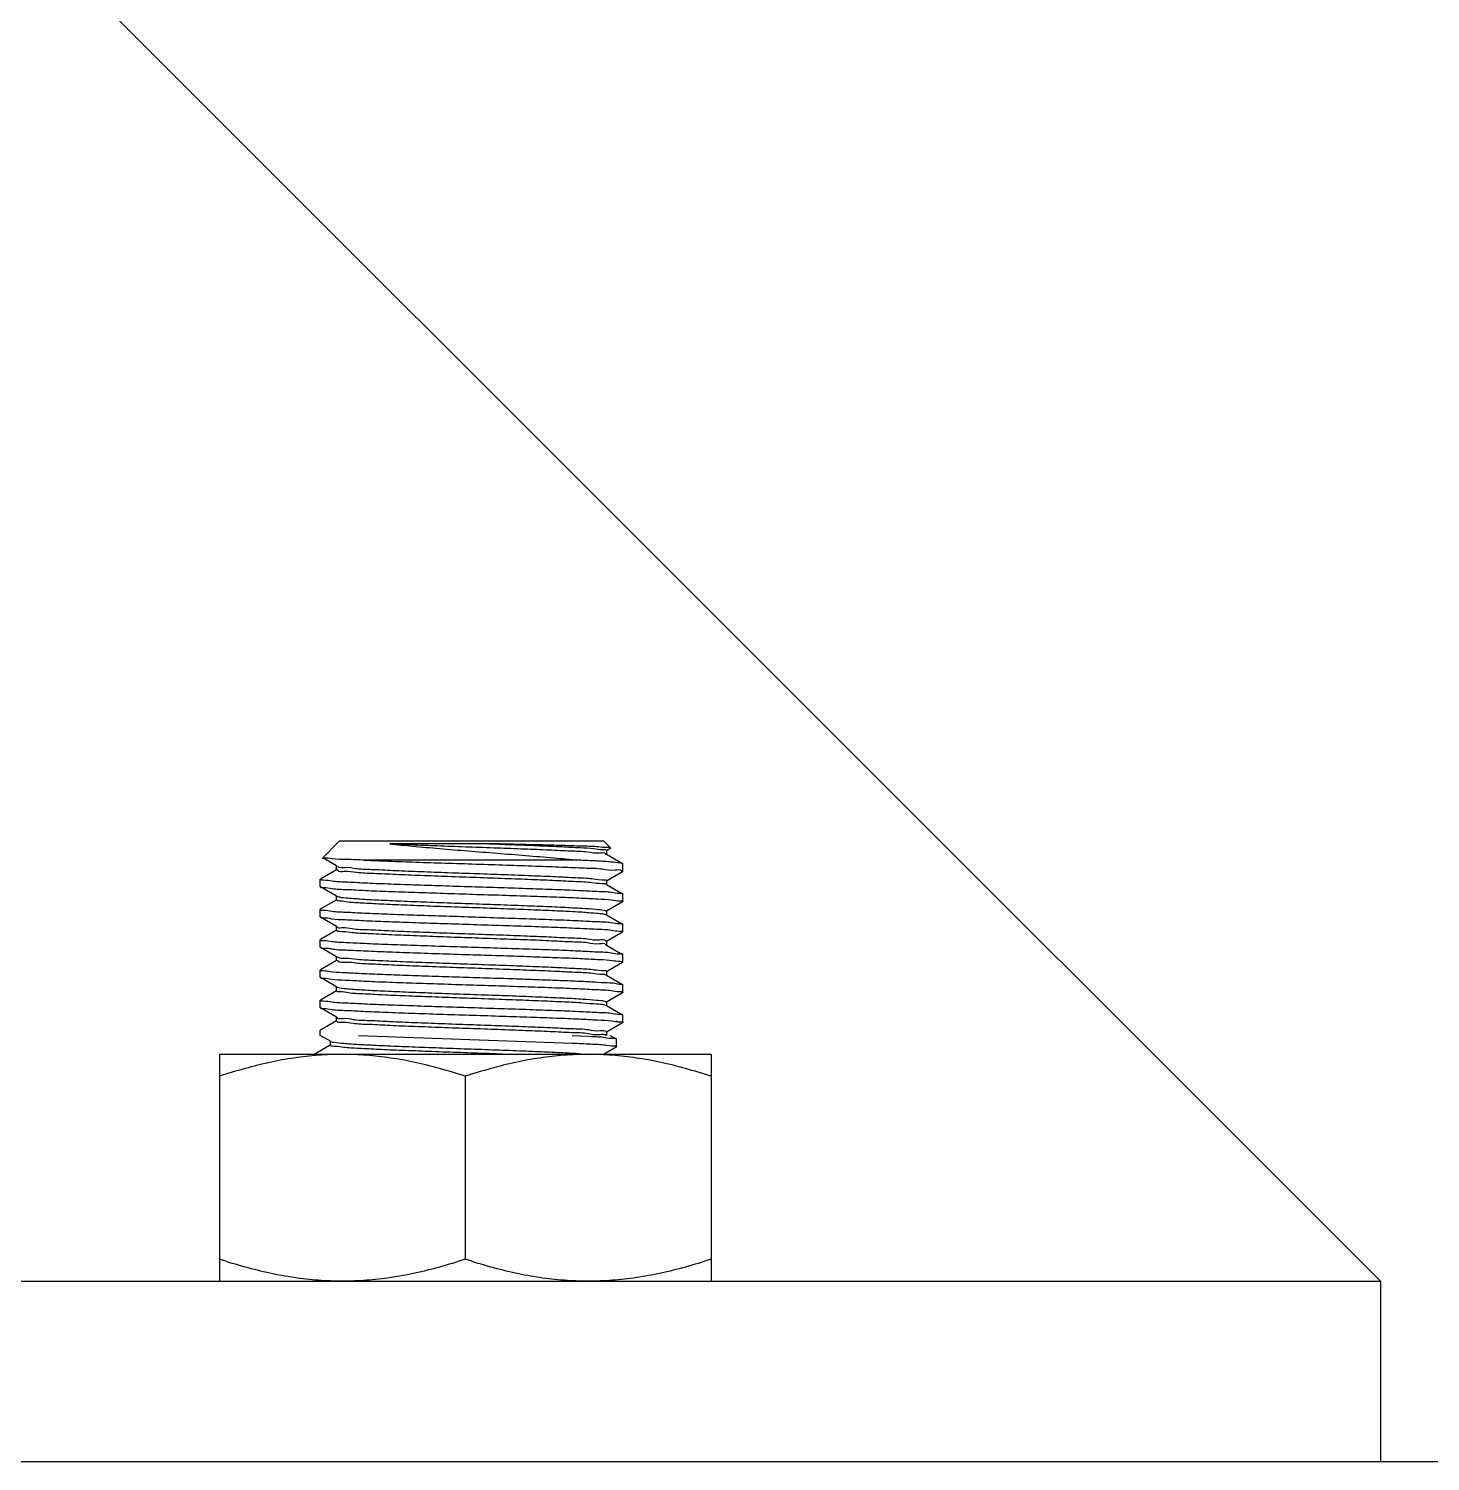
# Model space of a CAD drawing. Extents: x 921423 to 1291758, y 534425 to 1049953.
# Drawn here: x 1129200.7 to 1129453.9, y 853085.8 to 853344.7 of the extents above; entities that cross this region are included whole.
import ezdxf

# ---------------------------------------------------------------- set-up
doc = ezdxf.new("R2010")
doc.units = 0
doc.header["$LTSCALE"] = 1000
doc.header["$MEASUREMENT"] = 0
doc.layers.add('02___PRT_ALL_AXES', color=7, linetype='Continuous')

msp = doc.modelspace()

# ---------------------------------------------------------------- linework, layer by layer
at = {"color": 0}
for p, q in [((1129444.91, 853118.37), (1128959.6, 853603.68)), ((1128959.6, 853118.37), (1129444.91, 853118.37)), ((1129444.91, 853118.37), (1129444.91, 853085.81))]:
    msp.add_line(p, q, dxfattribs=at)
at = {"color": 0, "linetype": 'Continuous'}
for p, q in [((1129256.76, 853197.89), (1129253.78, 853194.91)), ((1129304.59, 853197.89), (1129256.76, 853197.89)), ((1129283.93, 853197.43), (1129265.89, 853197.43)), ((1129304.59, 853197.89), (1129305.84, 853196.64)), ((1129305.05, 853196.18), (1129305.05, 853195.55)), ((1129305.83, 853196.61), (1129305.06, 853196.16)), ((1129253.79, 853194.88), (1129253.78, 853194.91)), ((1129256.3, 853193.42), (1129253.79, 853194.88)), ((1129256.35, 853193.4), (1129256.3, 853193.42)), ((1129256.3, 853192.77), (1129256.3, 853193.4)), ((1129256.43, 853193.44), (1129256.49, 853193.34)), ((1129300.01, 853194.47), (1129261.36, 853194.47)), ((1129305, 853195.55), (1129305.05, 853195.53)), ((1129305.05, 853195.53), (1129307.96, 853193.84)), ((1129308.01, 853193.79), (1129307.96, 853193.84)), ((1129253.39, 853191.11), (1129256.29, 853192.79)), ((1129307.96, 853192.38), (1129305.06, 853190.7)), ((1129308.01, 853192.42), (1129307.96, 853192.38)), ((1129253.34, 853189.69), (1129253.39, 853189.64)), ((1129256.3, 853187.96), (1129253.39, 853189.64)), ((1129304.93, 853190.18), (1129305.02, 853190.08)), ((1129305, 853190.09), (1129305.05, 853190.06)), ((1129305.05, 853190.72), (1129305.05, 853190.09)), ((1129305.05, 853190.06), (1129307.96, 853188.37)), ((1129307.96, 853188.37), (1129308.01, 853188.33)), ((1129253.39, 853185.64), (1129256.29, 853187.32)), ((1129256.35, 853187.93), (1129256.3, 853187.96)), ((1129256.3, 853187.3), (1129256.3, 853187.93)), ((1129256.36, 853187.95), (1129256.47, 853187.9)), ((1129307.96, 853186.91), (1129305.06, 853185.23)), ((1129308.01, 853186.96), (1129307.96, 853186.91)), ((1129253.34, 853184.23), (1129253.39, 853184.18)), ((1129256.3, 853182.49), (1129253.39, 853184.18)), ((1129304.87, 853184.65), (1129304.98, 853184.59)), ((1129305, 853184.62), (1129305.05, 853184.59)), ((1129305.05, 853185.25), (1129305.05, 853184.62)), ((1129305.05, 853184.59), (1129307.96, 853182.91)), ((1129253.39, 853180.17), (1129256.29, 853181.85)), ((1129256.35, 853182.46), (1129256.3, 853182.49)), ((1129256.3, 853181.83), (1129256.3, 853182.46)), ((1129256.35, 853182.46), (1129256.34, 853182.41)), ((1129307.96, 853181.44), (1129305.06, 853179.76)), ((1129307.96, 853182.91), (1129308.01, 853182.86)), ((1129308.01, 853181.49), (1129307.96, 853181.44)), ((1129253.34, 853178.76), (1129253.39, 853178.71)), ((1129256.3, 853177.02), (1129253.39, 853178.71)), ((1129304.89, 853179.2), (1129304.91, 853179.13)), ((1129305, 853179.15), (1129305.05, 853179.13)), ((1129305.05, 853179.78), (1129305.05, 853179.15)), ((1129305.05, 853179.13), (1129307.96, 853177.44)), ((1129253.39, 853174.71), (1129256.29, 853176.39)), ((1129256.35, 853177), (1129256.3, 853177.02)), ((1129256.3, 853176.37), (1129256.3, 853177)), ((1129307.96, 853175.98), (1129305.06, 853174.3)), ((1129307.96, 853177.44), (1129308.01, 853177.39)), ((1129308.01, 853176.03), (1129307.96, 853175.98)), ((1129253.34, 853173.29), (1129253.39, 853173.25)), ((1129256.3, 853171.56), (1129253.39, 853173.25)), ((1129305, 853173.69), (1129305.05, 853173.66)), ((1129305.05, 853174.32), (1129305.05, 853173.69)), ((1129305.05, 853173.66), (1129307.96, 853171.97)), ((1129253.39, 853169.24), (1129256.29, 853170.92)), ((1129256.35, 853171.53), (1129256.3, 853171.56)), ((1129256.3, 853170.9), (1129256.3, 853171.53)), ((1129256.35, 853171.54), (1129256.46, 853171.49)), ((1129307.96, 853170.51), (1129305.06, 853168.83)), ((1129307.96, 853171.97), (1129308.01, 853171.93)), ((1129308.01, 853170.56), (1129307.96, 853170.51)), ((1129253.34, 853167.83), (1129253.39, 853167.78)), ((1129256.3, 853166.09), (1129253.39, 853167.78)), ((1129304.68, 853168.32), (1129304.98, 853168.19)), ((1129305, 853168.22), (1129305.05, 853168.2)), ((1129305.05, 853168.85), (1129305.05, 853168.22)), ((1129305.05, 853168.2), (1129307.96, 853166.51)), ((1129253.39, 853163.78), (1129256.29, 853165.46)), ((1129256.35, 853166.07), (1129256.3, 853166.09)), ((1129256.3, 853165.44), (1129256.3, 853166.07)), ((1129307.96, 853165.05), (1129305.06, 853163.37)), ((1129306.94, 853165.38), (1129306.99, 853165.35)), ((1129307.96, 853166.51), (1129308.01, 853166.46)), ((1129308.01, 853165.09), (1129307.96, 853165.05)), ((1129255.16, 853161.73), (1129253.34, 853162.78)), ((1129255.16, 853161.73), (1129253.34, 853162.78)), ((1129260.22, 853162.78), (1129298.86, 853161.41)), ((1129260.22, 853162.78), (1129298.86, 853161.41)), ((1129298.86, 853162.78), (1129301.73, 853162.63)), ((1129298.86, 853162.78), (1129301.73, 853162.63)), ((1129301.73, 853162.63), (1129302.26, 853162.61)), ((1129301.73, 853162.63), (1129302.26, 853162.61)), ((1129305.05, 853163.39), (1129305.05, 853162.76)), ((1129305.72, 853162.78), (1129306.82, 853162.15)), ((1129305.72, 853162.78), (1129306.82, 853162.15)), ((1129252.25, 853159.41), (1129255.15, 853161.09)), ((1129252.25, 853159.41), (1129255.15, 853161.09)), ((1129255.21, 853161.7), (1129255.16, 853161.73)), ((1129255.21, 853161.7), (1129255.16, 853161.73)), ((1129255.16, 853161.07), (1129255.16, 853161.7)), ((1129255.16, 853161.07), (1129255.16, 853161.7)), ((1129306.82, 853160.68), (1129304.54, 853159.37)), ((1129306.82, 853160.68), (1129304.54, 853159.37)), ((1129306.82, 853162.15), (1129306.87, 853162.1)), ((1129306.82, 853162.15), (1129306.87, 853162.1)), ((1129306.87, 853160.73), (1129306.82, 853160.68)), ((1129306.87, 853160.73), (1129306.82, 853160.68)), ((1128927.18, 853085.81), (1132973.83, 853085.81))]:
    msp.add_line(p, q, dxfattribs=at)
for points, start_tangent, end_tangent in [([(1129265.89, 853197.43), (1129270.07, 853197), (1129274.89, 853196.57), (1129280.04, 853196.14), (1129285.28, 853195.73), (1129290.5, 853195.31), (1129295.52, 853194.89), (1129300.01, 853194.47)], (0.993618, -0.112801), (0.995127, -0.098603)), ([(1129265.89, 853197.43), (1129270.28, 853197.25), (1129275.12, 853197.07), (1129280.2, 853196.88), (1129285.31, 853196.7), (1129290.21, 853196.52), (1129294.69, 853196.33), (1129298.55, 853196.15), (1129301.62, 853195.97), (1129303.76, 853195.78), (1129304.89, 853195.6), (1129304.92, 853195.53)], (0.998994, -0.044847), (0.3027, -0.953086)), ([(1129283.93, 853197.43), (1129288.67, 853197.26), (1129293.1, 853197.08), (1129297.03, 853196.91), (1129300.3, 853196.74), (1129302.78, 853196.56), (1129304.38, 853196.39), (1129305.03, 853196.21), (1129305.03, 853196.2)], (0.999352, -0.035994), (-0.626426, -0.779481)), ([(1129305.84, 853196.64), (1129305.21, 853196.75), (1129303.57, 853196.87), (1129300.98, 853196.98), (1129297.58, 853197.09), (1129293.46, 853197.21), (1129288.82, 853197.32), (1129283.93, 853197.43)], (-0.707102, 0.707111), (-0.999741, 0.022759)), ([(1129261.36, 853194.47), (1129258.05, 853194.58), (1129255.63, 853194.69), (1129254.19, 853194.8), (1129253.76, 853194.89)], (-0.999576, 0.029101), (0.572034, 0.82023)), ([(1129261.36, 853194.47), (1129265.67, 853194.3), (1129270.59, 853194.12), (1129275.94, 853193.94), (1129281.48, 853193.77), (1129286.99, 853193.59), (1129292.23, 853193.41), (1129297, 853193.23), (1129301.1, 853193.06), (1129304.35, 853192.88), (1129306.62, 853192.7), (1129307.82, 853192.53), (1129307.89, 853192.39)], (0.998989, -0.04495), (0.304567, -0.952491)), ([(1129307.96, 853193.83), (1129307.48, 853193.96), (1129305.93, 853194.13), (1129303.41, 853194.3), (1129300.01, 853194.47)], (-0.884368, 0.466791), (-0.998987, 0.044991)), ([(1129253.34, 853191.06), (1129253.34, 853191.05)], (0, -1), (0.050563, -0.998721)), ([(1129253.34, 853191.05), (1129253.87, 853190.89), (1129255.42, 853190.72), (1129257.95, 853190.55), (1129261.35, 853190.37), (1129265.49, 853190.2), (1129270.22, 853190.03), (1129275.34, 853189.86), (1129280.67, 853189.69), (1129286.01, 853189.52), (1129291.13, 853189.35), (1129295.86, 853189.18), (1129300, 853189.01), (1129303.4, 853188.84), (1129305.92, 853188.67), (1129307.48, 853188.5), (1129307.99, 853188.39)], (0.050562, -0.998721), (0.439744, -0.898123)), ([(1129256.41, 853192.8), (1129256.49, 853192.66), (1129257.67, 853192.47), (1129259.88, 853192.29), (1129263.02, 853192.1), (1129266.95, 853191.92), (1129271.49, 853191.74), (1129276.44, 853191.55), (1129281.59, 853191.37), (1129286.69, 853191.18), (1129291.52, 853191), (1129295.87, 853190.81), (1129299.54, 853190.63), (1129302.36, 853190.45), (1129304.22, 853190.26), (1129304.93, 853190.18)], (0.345177, -0.938538), (0.94902, -0.315215)), ([(1129256.49, 853193.34), (1129257.67, 853193.16), (1129259.88, 853192.97), (1129263.02, 853192.79), (1129266.95, 853192.6), (1129271.49, 853192.42), (1129276.44, 853192.23), (1129281.59, 853192.05), (1129286.69, 853191.87), (1129291.52, 853191.68), (1129295.87, 853191.5), (1129299.54, 853191.31), (1129302.36, 853191.13), (1129304.22, 853190.94), (1129305.02, 853190.76), (1129305.01, 853190.75)], (0.621634, -0.783308), (-0.628386, -0.777902)), ([(1129253.36, 853189.63), (1129253.87, 853189.52), (1129255.48, 853189.35), (1129258.09, 853189.17), (1129261.52, 853189), (1129265.65, 853188.83), (1129270.45, 853188.66), (1129275.67, 853188.49), (1129280.99, 853188.31), (1129286.26, 853188.15), (1129291.32, 853187.98), (1129296.04, 853187.81), (1129300.13, 853187.64), (1129303.48, 853187.47), (1129305.97, 853187.3), (1129307.49, 853187.13), (1129308.01, 853186.97)], (0.43573, -0.900078), (0.051676, -0.998664)), ([(1129256.31, 853187.3), (1129256.79, 853187.13), (1129258.34, 853186.94), (1129260.89, 853186.76), (1129264.32, 853186.57), (1129268.49, 853186.39), (1129273.2, 853186.2), (1129278.25, 853186.02), (1129283.4, 853185.84), (1129288.44, 853185.65), (1129293.12, 853185.47), (1129297.25, 853185.28), (1129300.64, 853185.1), (1129303.13, 853184.91), (1129304.62, 853184.73), (1129304.87, 853184.65)], (0.481675, -0.87635), (0.930204, -0.367043)), ([(1129256.47, 853187.9), (1129256.79, 853187.81), (1129258.34, 853187.63), (1129260.89, 853187.44), (1129264.32, 853187.26), (1129268.49, 853187.07), (1129273.2, 853186.89), (1129278.25, 853186.7), (1129283.4, 853186.52), (1129288.44, 853186.33), (1129293.12, 853186.15), (1129297.25, 853185.97), (1129300.64, 853185.78), (1129303.13, 853185.6), (1129304.62, 853185.41), (1129305.03, 853185.24)], (0.94381, -0.330487), (0.61327, -0.789874)), ([(1129308.01, 853186.97), (1129308.01, 853186.96)], (0.051676, -0.998664), (0, -1)), ([(1129253.34, 853185.59), (1129253.34, 853185.58)], (0, -1), (0.050563, -0.998721)), ([(1129253.34, 853185.58), (1129253.87, 853185.42), (1129255.42, 853185.25), (1129257.95, 853185.08), (1129261.35, 853184.91), (1129265.49, 853184.74), (1129270.22, 853184.57), (1129275.34, 853184.4), (1129280.67, 853184.23), (1129286.01, 853184.05), (1129291.13, 853183.88), (1129295.86, 853183.71), (1129300, 853183.54), (1129303.4, 853183.37), (1129305.92, 853183.2), (1129307.48, 853183.03), (1129307.99, 853182.92)], (0.050562, -0.998721), (0.439744, -0.898123)), ([(1129253.36, 853184.16), (1129253.86, 853184.06), (1129255.39, 853183.89), (1129257.86, 853183.72), (1129261.2, 853183.55), (1129265.28, 853183.38), (1129270, 853183.21), (1129275.09, 853183.04), (1129280.33, 853182.87), (1129285.66, 853182.7), (1129290.88, 853182.53), (1129295.7, 853182.35), (1129299.85, 853182.18), (1129303.28, 853182.01), (1129305.88, 853181.84), (1129307.48, 853181.66), (1129308.01, 853181.5)], (0.449883, -0.893087), (0.050246, -0.998737)), ([(1129256.36, 853181.79), (1129256.35, 853181.78), (1129257.21, 853181.6), (1129259.13, 853181.41), (1129262, 853181.23), (1129265.72, 853181.04), (1129270.1, 853180.86), (1129274.96, 853180.67), (1129280.07, 853180.49), (1129285.21, 853180.3), (1129290.14, 853180.12), (1129294.65, 853179.94), (1129298.54, 853179.75), (1129301.63, 853179.57), (1129303.78, 853179.38), (1129304.89, 853179.2)], (-0.580286, -0.814413), (0.375024, -0.927015)), ([(1129256.34, 853182.41), (1129257.21, 853182.28), (1129259.13, 853182.09), (1129262, 853181.91), (1129265.72, 853181.73), (1129270.1, 853181.54), (1129274.96, 853181.36), (1129280.07, 853181.17), (1129285.21, 853180.99), (1129290.14, 853180.8), (1129294.65, 853180.62), (1129298.54, 853180.43), (1129301.63, 853180.25), (1129303.78, 853180.07), (1129304.89, 853179.88), (1129304.92, 853179.77)], (0.394986, -0.918687), (0.127461, -0.991844)), ([(1129308.01, 853181.5), (1129308.01, 853181.49)], (0.050245, -0.998737), (0, -1)), ([(1129253.34, 853180.13), (1129253.34, 853180.12)], (0, -1), (0.050563, -0.998721)), ([(1129253.34, 853180.12), (1129253.87, 853179.96), (1129255.42, 853179.78), (1129257.95, 853179.61), (1129261.35, 853179.44), (1129265.49, 853179.27), (1129270.22, 853179.1), (1129275.34, 853178.93), (1129280.67, 853178.76), (1129286.01, 853178.59), (1129291.13, 853178.42), (1129295.86, 853178.25), (1129300, 853178.08), (1129303.4, 853177.91), (1129305.92, 853177.73), (1129307.48, 853177.56), (1129307.99, 853177.45)], (0.050562, -0.998721), (0.439744, -0.898123)), ([(1129253.36, 853178.7), (1129253.91, 853178.58), (1129255.62, 853178.4), (1129258.4, 853178.22), (1129262.03, 853178.05), (1129266.39, 853177.87), (1129271.43, 853177.69), (1129276.86, 853177.51), (1129282.34, 853177.34), (1129287.75, 853177.17)], (0.402552, -0.915397), (0.999457, -0.032936)), ([(1129256.38, 853176.41), (1129256.53, 853176.25), (1129257.77, 853176.06), (1129260.04, 853175.88), (1129263.23, 853175.7), (1129267.2, 853175.51), (1129271.77, 853175.33), (1129276.74, 853175.14), (1129281.89, 853174.96), (1129286.98, 853174.77)], (0.491794, -0.870711), (0.999318, -0.036929)), ([(1129256.41, 853177.05), (1129256.53, 853176.93), (1129257.77, 853176.75), (1129260.04, 853176.56), (1129263.23, 853176.38), (1129267.2, 853176.19), (1129271.77, 853176.01), (1129276.74, 853175.83), (1129281.89, 853175.64), (1129286.98, 853175.46)], (0.623148, -0.782104), (0.999318, -0.036929)), ([(1129286.98, 853175.46), (1129291.79, 853175.27), (1129296.11, 853175.09), (1129299.73, 853174.9), (1129302.5, 853174.72), (1129304.29, 853174.54), (1129305.03, 853174.35), (1129305.02, 853174.34)], (0.999318, -0.036929), (-0.642637, -0.766171)), ([(1129287.75, 853177.17), (1129292.54, 853177), (1129296.95, 853176.84), (1129300.74, 853176.68), (1129303.84, 853176.51), (1129306.13, 853176.35), (1129307.53, 853176.19), (1129308.01, 853176.04)], (0.999457, -0.032936), (0.056644, -0.998394)), ([(1129308.01, 853176.04), (1129308.01, 853176.03)], (0.056644, -0.998394), (0, -1)), ([(1129253.34, 853174.66), (1129253.34, 853174.65)], (0, -1), (0.05872, -0.998275)), ([(1129253.34, 853174.65), (1129253.8, 853174.5), (1129255.16, 853174.34), (1129257.37, 853174.18), (1129260.36, 853174.02), (1129264.04, 853173.86), (1129268.27, 853173.7), (1129272.91, 853173.54), (1129277.82, 853173.38), (1129282.82, 853173.22), (1129287.75, 853173.07)], (0.05872, -0.998275), (0.999457, -0.032936)), ([(1129253.36, 853173.23), (1129253.86, 853173.12), (1129255.38, 853172.95), (1129257.86, 853172.79), (1129261.2, 853172.62), (1129265.29, 853172.45), (1129270.01, 853172.28), (1129275.09, 853172.11), (1129280.34, 853171.94), (1129285.66, 853171.77), (1129290.89, 853171.59), (1129295.7, 853171.42), (1129299.85, 853171.25), (1129303.27, 853171.08), (1129305.88, 853170.91), (1129307.48, 853170.73), (1129308.01, 853170.57)], (0.44984, -0.893109), (0.050197, -0.998739)), ([(1129286.98, 853174.77), (1129291.79, 853174.59), (1129296.11, 853174.4), (1129299.73, 853174.22), (1129302.5, 853174.04), (1129304.29, 853173.85), (1129305.03, 853173.71)], (0.999318, -0.036929), (0.631336, -0.77551)), ([(1129287.75, 853173.07), (1129291.95, 853172.92), (1129295.86, 853172.78), (1129299.36, 853172.64), (1129302.36, 853172.5), (1129304.78, 853172.35), (1129306.55, 853172.21), (1129307.64, 853172.07), (1129307.98, 853171.99)], (0.999457, -0.032936), (0.630908, -0.775858)), ([(1129256.3, 853170.9), (1129256.85, 853170.72), (1129258.46, 853170.53), (1129261.06, 853170.35), (1129264.55, 853170.16), (1129268.75, 853169.98), (1129273.49, 853169.8), (1129278.55, 853169.61), (1129283.71, 853169.43), (1129288.72, 853169.24), (1129293.38, 853169.06), (1129297.47, 853168.87), (1129300.81, 853168.69), (1129303.25, 853168.5), (1129304.68, 853168.32)], (-0.000602, -1), (0.941401, -0.337289)), ([(1129256.46, 853171.49), (1129256.85, 853171.4), (1129258.46, 853171.22), (1129261.06, 853171.03), (1129264.55, 853170.85), (1129268.75, 853170.66), (1129273.49, 853170.48), (1129278.55, 853170.29), (1129283.71, 853170.11), (1129288.72, 853169.93), (1129293.38, 853169.74), (1129297.47, 853169.56), (1129300.81, 853169.37), (1129303.25, 853169.19), (1129304.68, 853169), (1129305.02, 853168.83)], (0.952949, -0.303131), (0.642644, -0.766165)), ([(1129308.01, 853170.57), (1129308.01, 853170.56)], (0.050198, -0.998739), (0, -1)), ([(1129253.34, 853169.19), (1129253.34, 853169.18)], (0, -1), (0.050563, -0.998721)), ([(1129253.34, 853169.18), (1129253.87, 853169.02), (1129255.42, 853168.85), (1129257.95, 853168.68), (1129261.35, 853168.51), (1129265.49, 853168.34), (1129270.22, 853168.17), (1129275.34, 853168), (1129280.67, 853167.83), (1129286.01, 853167.66), (1129291.13, 853167.49), (1129295.86, 853167.31), (1129300, 853167.14), (1129303.4, 853166.97), (1129305.92, 853166.8), (1129307.48, 853166.63), (1129307.99, 853166.52)], (0.050562, -0.998721), (0.439744, -0.898123)), ([(1129253.36, 853167.77), (1129253.87, 853167.66), (1129255.48, 853167.48), (1129258.09, 853167.31), (1129261.53, 853167.14), (1129265.65, 853166.97), (1129270.44, 853166.79), (1129275.65, 853166.62), (1129280.98, 853166.45), (1129286.25, 853166.28), (1129291.31, 853166.11), (1129296.02, 853165.94), (1129300.12, 853165.77), (1129303.47, 853165.6), (1129305.97, 853165.43), (1129307.49, 853165.26), (1129308.01, 853165.1)], (0.434968, -0.900446), (0.051681, -0.998664)), ([(1129256.38, 853166.08), (1129256.37, 853166.05), (1129257.3, 853165.87), (1129259.27, 853165.69), (1129262.2, 853165.5), (1129265.96, 853165.32), (1129270.37, 853165.13), (1129275.25, 853164.95), (1129280.37, 853164.76), (1129285.5, 853164.58), (1129290.42, 853164.39), (1129294.9, 853164.21), (1129298.75, 853164.03), (1129301.78, 853163.84), (1129303.87, 853163.66), (1129304.93, 853163.47), (1129304.92, 853163.4)], (-0.496134, -0.868246), (-0.127882, -0.991789)), ([(1129256.38, 853165.39), (1129256.37, 853165.37), (1129257.3, 853165.19), (1129259.27, 853165), (1129262.2, 853164.82), (1129265.96, 853164.63), (1129270.37, 853164.45), (1129275.25, 853164.26), (1129280.37, 853164.08), (1129285.5, 853163.9), (1129290.42, 853163.71), (1129294.9, 853163.53), (1129298.75, 853163.34), (1129301.78, 853163.16), (1129303.87, 853162.97), (1129304.93, 853162.79)], (-0.491601, -0.870821), (0.066981, -0.997754)), ([(1129256.38, 853166.08), (1129256.37, 853166.06)], (-0.496134, -0.868246), (-0.397054, -0.917795)), ([(1129306.87, 853165.41), (1129306.87, 853165.38)], (0.066981, -0.997754), (-0.029353, -0.999569)), ([(1129308.01, 853165.1), (1129308.01, 853165.09)], (0.05168, -0.998664), (0, -1)), ([(1129253.34, 853163.73), (1129253.34, 853163.72)], (0, -1), (0.050563, -0.998721)), ([(1129302.26, 853162.61), (1129304.78, 853162.44), (1129306.34, 853162.27), (1129306.85, 853162.16)], (0.999186, -0.040352), (0.439744, -0.898123)), ([(1129302.26, 853162.61), (1129304.78, 853162.44), (1129306.34, 853162.27), (1129306.85, 853162.16)], (0.999186, -0.040352), (0.439744, -0.898123)), ([(1129255.18, 853161.06), (1129255.17, 853161.05), (1129255.84, 853160.87), (1129257.58, 853160.68), (1129260.29, 853160.5), (1129263.87, 853160.31), (1129268.15, 853160.13), (1129272.93, 853159.95), (1129278.02, 853159.76), (1129283.17, 853159.58), (1129288.16, 853159.39), (1129288.83, 853159.37)], (-0.613375, -0.789791), (0.999256, -0.038578)), ([(1129255.18, 853161.06), (1129255.17, 853161.05), (1129255.84, 853160.87), (1129257.58, 853160.68), (1129260.29, 853160.5), (1129263.87, 853160.31), (1129268.15, 853160.13), (1129272.93, 853159.95), (1129278.02, 853159.76), (1129283.17, 853159.58), (1129288.16, 853159.39), (1129288.83, 853159.37)], (-0.613375, -0.789791), (0.999256, -0.038578)), ([(1129255.2, 853161.68), (1129255.84, 853161.55), (1129257.58, 853161.37), (1129260.29, 853161.18), (1129263.87, 853161), (1129268.15, 853160.81), (1129272.93, 853160.63), (1129278.02, 853160.44), (1129283.17, 853160.26), (1129288.16, 853160.08), (1129292.76, 853159.89), (1129296.77, 853159.71)], (0.843569, -0.537021), (0.998728, -0.050418)), ([(1129255.2, 853161.68), (1129255.84, 853161.55), (1129257.58, 853161.37), (1129260.29, 853161.18), (1129263.87, 853161), (1129268.15, 853160.81), (1129272.93, 853160.63), (1129278.02, 853160.44), (1129283.17, 853160.26), (1129288.16, 853160.08), (1129292.76, 853159.89), (1129296.77, 853159.71)], (0.843569, -0.537021), (0.998728, -0.050418)), ([(1129296.77, 853159.71), (1129300.01, 853159.52), (1129301.74, 853159.35)], (0.998728, -0.050418), (0.998589, -0.053106)), ([(1129296.77, 853159.71), (1129300.01, 853159.52), (1129301.74, 853159.35)], (0.998728, -0.050418), (0.998589, -0.053106)), ([(1129298.86, 853161.41), (1129302.22, 853161.25), (1129304.78, 853161.07), (1129306.35, 853160.9), (1129306.86, 853160.74)], (0.998988, -0.044971), (0.051362, -0.99868)), ([(1129298.86, 853161.41), (1129302.22, 853161.25), (1129304.78, 853161.07), (1129306.35, 853160.9), (1129306.86, 853160.74)], (0.998988, -0.044971), (0.051362, -0.99868)), ([(1129306.86, 853160.74), (1129306.87, 853160.73)], (0.051362, -0.99868), (0, -1)), ([(1129306.86, 853160.74), (1129306.87, 853160.73)], (0.051362, -0.99868), (0, -1))]:
    msp.add_spline(points, degree=3, dxfattribs=dict(at, start_tangent=start_tangent, end_tangent=end_tangent))
at = {"layer": '02___PRT_ALL_AXES', "color": 0, "linetype": 'Continuous'}
for p, q in [((1129308.01, 853192.42), (1129308.01, 853193.79)), ((1129253.34, 853189.69), (1129253.34, 853191.06)), ((1129308.01, 853186.96), (1129308.01, 853188.33)), ((1129253.34, 853184.23), (1129253.34, 853185.59)), ((1129308.01, 853181.49), (1129308.01, 853182.86)), ((1129253.34, 853178.76), (1129253.34, 853180.13)), ((1129308.01, 853176.03), (1129308.01, 853177.39)), ((1129253.34, 853173.29), (1129253.34, 853174.66)), ((1129308.01, 853170.56), (1129308.01, 853171.93)), ((1129253.34, 853167.83), (1129253.34, 853169.19)), ((1129308.01, 853165.09), (1129308.01, 853166.46)), ((1129253.34, 853162.78), (1129253.34, 853163.73)), ((1129306.87, 853160.73), (1129306.87, 853162.1)), ((1129306.87, 853160.73), (1129306.87, 853162.1)), ((1129235.12, 853159.37), (1129235.12, 853118.37)), ((1129323.95, 853159.37), (1129235.12, 853159.37)), ((1129323.95, 853159.37), (1129235.12, 853159.37)), ((1129323.95, 853159.37), (1129323.95, 853118.37)), ((1129279.53, 853155.4), (1129279.53, 853122.34)), ((1129235.12, 853118.37), (1129323.95, 853118.37))]:
    msp.add_line(p, q, dxfattribs=at)
for points, start_tangent, end_tangent in [([(1129257.33, 853159.37), (1129252.97, 853159.2), (1129248.61, 853158.71), (1129244.22, 853157.92), (1129239.75, 853156.81), (1129235.12, 853155.4)], (-1, 0), (-0.948683, -0.316228)), ([(1129257.33, 853159.37), (1129252.97, 853159.2), (1129248.61, 853158.71), (1129244.22, 853157.92), (1129239.75, 853156.81), (1129235.12, 853155.4)], (-1, 0), (-0.948683, -0.316228)), ([(1129279.53, 853155.4), (1129274.9, 853156.81), (1129270.44, 853157.92), (1129266.05, 853158.71), (1129261.69, 853159.2), (1129257.33, 853159.37)], (-0.948683, 0.316228), (-1, 0.000001)), ([(1129279.53, 853155.4), (1129274.9, 853156.81), (1129270.44, 853157.92), (1129266.05, 853158.71), (1129261.69, 853159.2), (1129257.33, 853159.37)], (-0.948683, 0.316228), (-1, 0.000001)), ([(1129301.74, 853159.37), (1129297.38, 853159.2), (1129293.02, 853158.71), (1129288.63, 853157.92), (1129284.17, 853156.81), (1129279.53, 853155.4)], (-1, 0), (-0.948683, -0.316228)), ([(1129301.74, 853159.37), (1129297.38, 853159.2), (1129293.02, 853158.71), (1129288.63, 853157.92), (1129284.17, 853156.81), (1129279.53, 853155.4)], (-1, 0), (-0.948683, -0.316228)), ([(1129323.95, 853155.4), (1129319.32, 853156.81), (1129314.85, 853157.92), (1129310.46, 853158.71), (1129306.1, 853159.2), (1129301.74, 853159.37)], (-0.948683, 0.316228), (-1, 0.000001)), ([(1129323.95, 853155.4), (1129319.32, 853156.81), (1129314.85, 853157.92), (1129310.46, 853158.71), (1129306.1, 853159.2), (1129301.74, 853159.37)], (-0.948683, 0.316228), (-1, 0.000001)), ([(1129257.33, 853118.37), (1129252.97, 853118.53), (1129248.61, 853119.02), (1129244.22, 853119.82), (1129239.75, 853120.92), (1129235.12, 853122.34)], (-1, 0), (-0.948683, 0.316228)), ([(1129279.53, 853122.34), (1129274.9, 853120.92), (1129270.44, 853119.82), (1129266.05, 853119.02), (1129261.69, 853118.53), (1129257.33, 853118.37)], (-0.948683, -0.316228), (-1, -0.000001)), ([(1129301.74, 853118.37), (1129297.38, 853118.53), (1129293.02, 853119.02), (1129288.63, 853119.82), (1129284.17, 853120.92), (1129279.53, 853122.34)], (-1, 0), (-0.948683, 0.316228)), ([(1129323.95, 853122.34), (1129319.32, 853120.92), (1129314.85, 853119.82), (1129310.46, 853119.02), (1129306.1, 853118.53), (1129301.74, 853118.37)], (-0.948683, -0.316228), (-1, -0.000001))]:
    msp.add_spline(points, degree=3, dxfattribs=dict(at, start_tangent=start_tangent, end_tangent=end_tangent))

doc.saveas('drawing.dxf')
